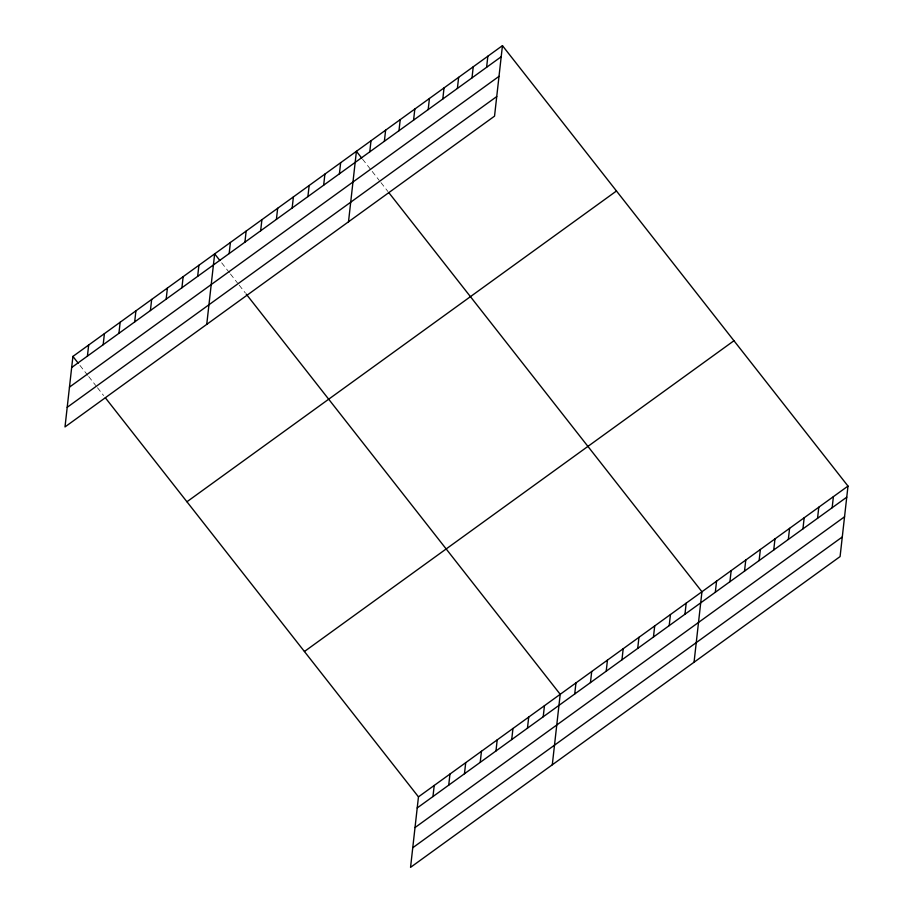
<?xml version="1.0" encoding="UTF-8"?>
<svg xmlns="http://www.w3.org/2000/svg" width="913" height="913" viewBox="0 0 913 913"><rect width="100%" height="100%" fill="white"/><g stroke="black" fill="none" stroke-linecap="round" stroke-linejoin="round"><path stroke-width="0.68" stroke-dasharray="4.57 3.42" d="M362.552 159.136L371.317 170.32M372.196 171.439L379.215 180.386M380.972 182.611L387.979 191.559M221.676 262.807L229.574 272.873M230.453 273.991L237.46 282.939M239.217 285.176L245.357 292.993M79.922 365.371L87.819 375.426M88.698 376.544L95.717 385.491M97.474 387.728L103.614 395.557"/><path stroke-width="1.37" d="M72.914 356.424L65.006 426.919L494.538 116.145L502.447 45.65L72.914 356.424L78.176 363.134M87.42 356.127L88.664 345.023M103.169 344.726L104.413 333.633M118.918 333.336L120.162 322.232M134.668 321.935L135.911 310.842M150.417 310.546L151.661 299.453M166.166 299.156L167.41 288.052M181.915 287.755L183.159 276.662M197.665 276.365L198.908 265.261M206.749 324.366L214.658 253.871L219.919 260.57M229.163 253.574L230.407 242.47M244.912 242.173L246.156 231.08M260.662 230.784L261.905 219.679M276.411 219.382L277.655 208.29M292.16 207.993L293.404 196.888M307.909 196.592L309.153 185.499M323.659 185.202L324.902 174.098M339.408 173.801L340.652 162.708M348.504 221.813L356.412 151.318L361.674 158.017M369.765 151.843L371.009 140.75M384.373 141.275L385.617 130.182M398.981 130.707L400.225 119.614M413.578 120.151L414.822 109.046M428.186 109.583L429.43 98.478M442.794 99.015L444.038 87.91M457.39 88.447L458.634 77.354M471.998 77.879L473.242 66.786M486.606 67.311L487.85 56.218M105.36 397.794L418.462 796.855L410.553 867.35L840.086 556.576L847.994 486.081L502.447 45.65M432.967 796.547L434.211 785.454M448.717 785.157L449.961 774.064M464.466 773.768L465.71 762.663M480.215 762.366L481.459 751.273M495.964 750.977L497.208 739.872M511.714 739.576L512.958 728.483M527.463 728.186L528.707 717.082M543.212 716.785L544.456 705.692M552.297 764.797L560.205 694.291L246.236 294.112M574.711 693.994L575.955 682.901M590.46 682.604L591.704 671.5M606.209 671.203L607.453 660.11M621.958 659.814L623.202 648.709M637.708 648.413L638.952 637.32M653.457 637.023L654.701 625.93M669.206 625.622L670.45 614.529M684.955 614.232L686.199 603.139M694.051 662.245L701.949 591.738L388.858 192.677M715.313 592.275L716.557 581.17M729.921 581.707L731.165 570.602M744.517 571.139L745.773 560.046M759.125 560.571L760.369 549.478M773.733 550.003L774.977 538.91M788.33 539.435L789.585 528.342M802.938 528.878L804.182 517.774M817.546 518.31L818.79 507.206M832.154 507.742L833.398 496.638M71.671 367.517L501.203 56.743M69.468 387.123L499.012 76.35M67.197 407.324L496.74 96.55M186.937 501.762L616.48 190.988M304.428 651.505L733.972 340.732M418.462 796.855L847.994 486.081M417.207 807.948L846.75 497.174M415.016 827.555L844.559 516.781M412.744 847.743L842.288 536.97"/></g></svg>
